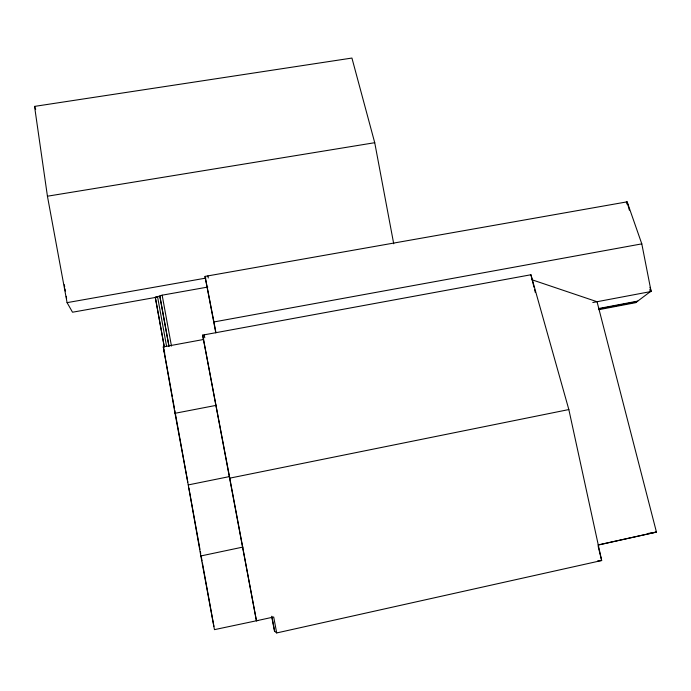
<?xml version="1.0" encoding="UTF-8"?>
<svg xmlns="http://www.w3.org/2000/svg" width="691" height="691" viewBox="0 0 691 691"><rect width="100%" height="100%" fill="white"/><g stroke="black" fill="none" stroke-linecap="round" stroke-linejoin="round"><path stroke-width="1.04" d="M597.965 545.104L656.45 532.079L597.041 301.725L531.785 279.708M276.702 632.947L601.662 560.522L568.84 409.556L530.921 274.759L202.662 335.118L256.439 620.786L273.696 617.003L276.702 632.947L274.491 631.203L271.805 617.141M599.192 544.715L656.45 532.079L648.21 533.443M258.054 620.432L214.46 629.648L200.839 555.961L242.999 547.056M200.839 555.961L188.254 484.918L229.567 476.565M256.456 620.812L229.783 478.146L568.84 409.556M188.254 484.918L175.013 413.296L216.283 405.332M598.985 308.92L636.929 301.717M598.872 309.663L635.651 302.675L650.343 291.645L649.79 289.564M592.809 302.52L651.138 291.498L641.801 243.871L627.126 201.841L205.046 276.4L215.808 332.889M598.656 308.531L637.733 301.112M175.013 413.296L163.266 346.917L203.724 339.454M205.046 276.4L213.942 321.954L641.801 243.871M171.463 346.079L162.16 295.178L207.81 287.05M169.01 346.528L159.785 295.869L162.16 295.178M166.591 346.338L157.531 296.534L159.846 296.128L168.872 345.69M164.259 346.77L155.276 297.208L157.531 296.534M157.47 297.078L72.52 312.22L67.079 302.641L47.437 196.209L34.55 106.397L351.926 58.053L374.729 142.7L393.723 243.785M67.079 302.641L205.927 278.084M47.437 196.209L374.729 142.7M597.508 560.988L601.662 560.522L598.164 546.4M34.55 106.397L35.725 109.264M163.266 346.917L164.078 349.715M164.786 353.256L163.914 350.242L172.318 396.66M155.276 297.208L164.32 346.986M627.126 201.841L629.363 210.176M650.024 287.326L651.138 291.498M626.348 201.979L626.91 204.061M530.921 274.759L534.031 287.301M534.549 289.391L535.318 292.526M207.887 275.899L208.285 277.989M271.813 616.217L274.707 631.375M202.662 335.118L229.783 478.146M204.216 334.833L204.769 337.778M213.942 321.954L215.912 332.509M172.698 398.767L174.417 408.269M174.797 410.376L187.788 482.119M188.876 488.105L199.958 549.336M200.347 551.444L200.727 553.551M201.107 555.668L202.066 560.945M202.446 563.053L213.916 626.4M64.332 284.718L64.678 286.825M65.032 288.933L65.377 291.041M66.25 296.318L66.604 298.426"/></g></svg>
